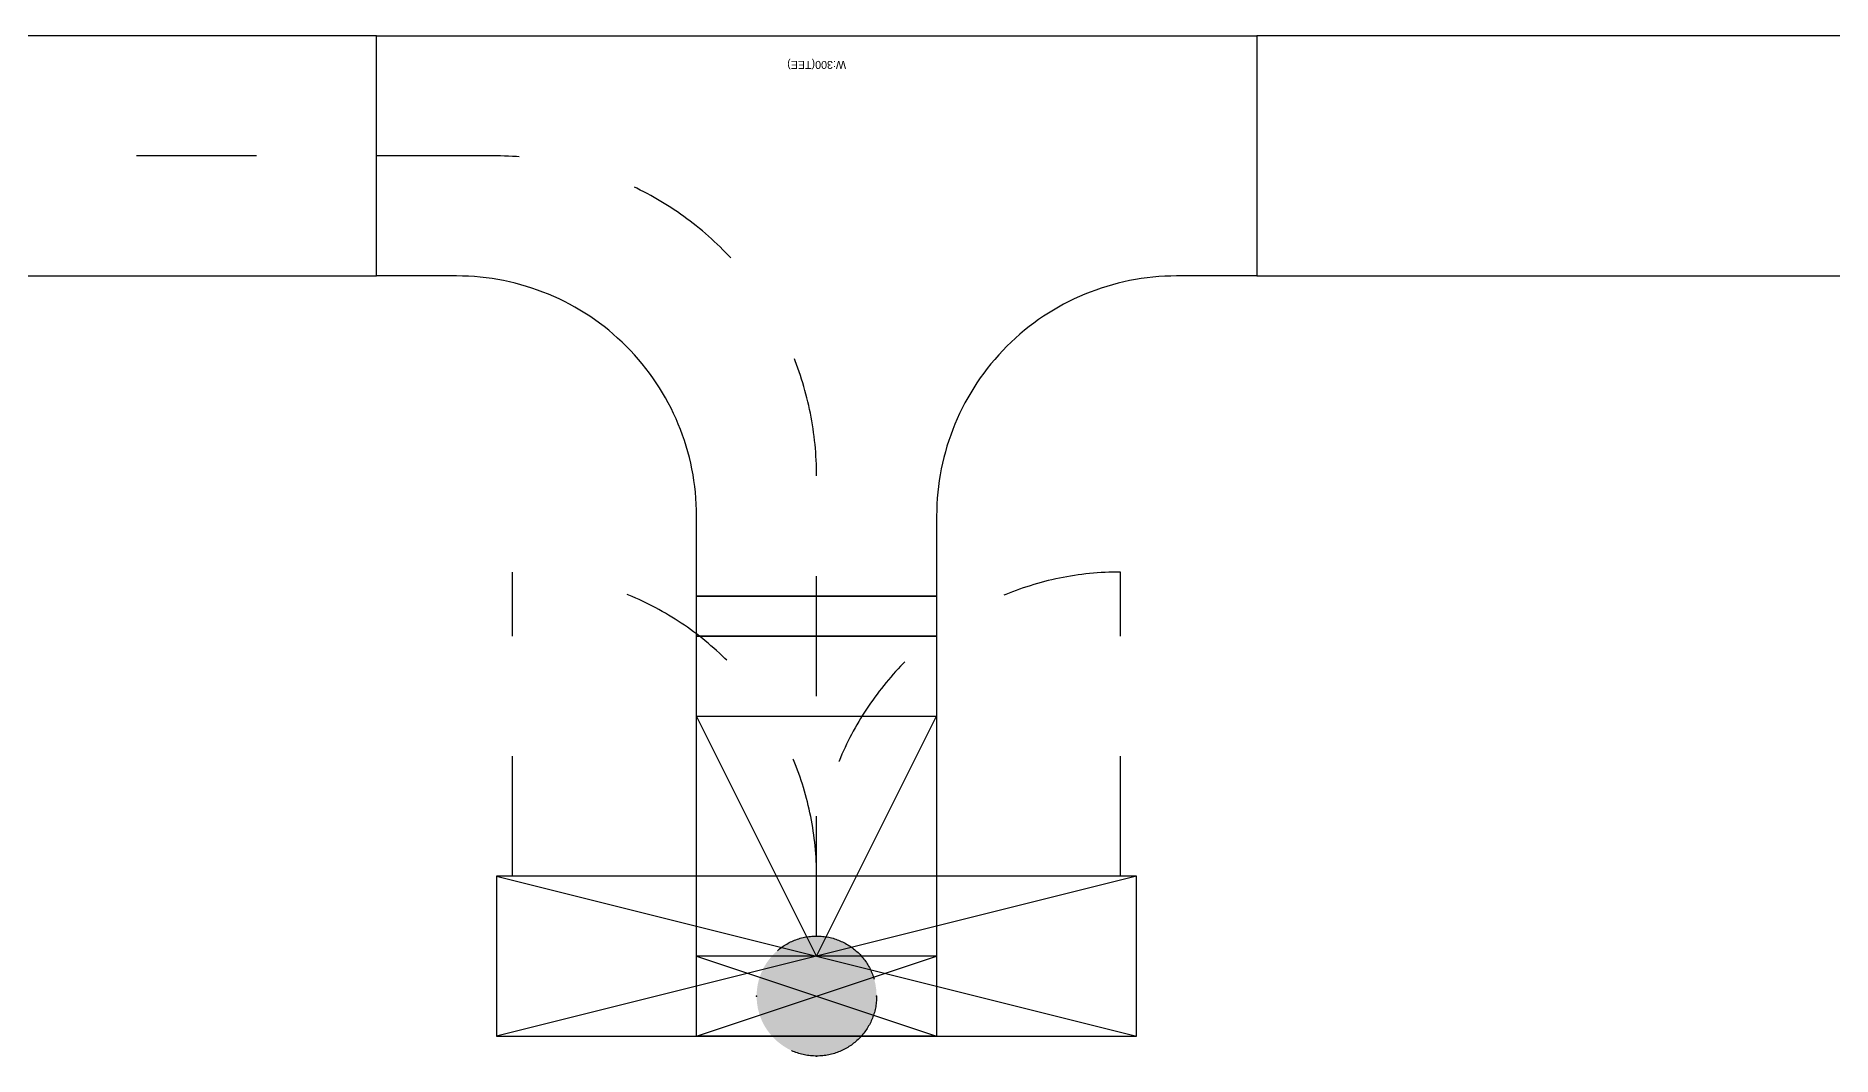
# Model space of a CAD drawing. Header units: millimetres. Extents: x 88028 to 500787, y -530175 to 1035835.
# Drawn here: x 116827 to 119072, y -248970 to -247695 of the extents above; entities that cross this region are included whole.
import ezdxf
from ezdxf.enums import TextEntityAlignment as Align

# ---------------------------------------------------------------- set-up
doc = ezdxf.new("R2010")
doc.units = ezdxf.units.MM
doc.header["$LTSCALE"] = 150
doc.linetypes.add('D1', pattern=[3, 1, -1, 1])
for name, color, linetype in [('------01 Motor Control Panel or Center', 4, 'Continuous'), ('-----00 LV_CABLE', 2, 'Continuous'), ('-----26 Electrical Cable Tray', 200, 'Continuous')]:
    doc.layers.add(name, color=color, linetype=linetype)
doc.styles.add('LGR', font='LGSmHaTR.ttf')

# ---------------------------------------------------------------- blocks, each defined once
blk = doc.blocks.new('TRAY(VERT)')
at = {"color": 0}
for p, q in [((0, 400), (0, 500)), ((0, 500), (300, 500)), ((300, 500), (300, 400)), ((0, 0), (0, 400)), ((300, 400), (300, 0)), ((300, 0), (0, 0))]:
    blk.add_line(p, q, dxfattribs=at)
at = {"color": 8}
for p, q in [((150, 100), (0, 400)), ((0, 400), (300, 400)), ((150, 100), (300, 400)), ((0, 100), (300, 0)), ((0, 0), (300, 100)), ((300, 100), (0, 100))]:
    blk.add_line(p, q, dxfattribs=at)
blk = doc.blocks.new('*U40')
at = {"color": 0}
blk.add_lwpolyline([(-1100, 0), (-1000, 0, 0.414214), (-700, 300), (-700, 400), (-400, 400), (-400, 300, 0.414214), (-100, 0), (0, 0), (0, -300), (-1100, -300)], format="xyb", close=True, dxfattribs=at)
at = {"color": 0, "style": 'LGR'}
blk.add_text('W:300(TEE)', height=10, dxfattribs=at).set_placement((-550, -265), align=Align.MIDDLE)
blk = doc.blocks.new('*U33')
at = {"color": 0}
blk.add_lwpolyline([(-1100, 0), (-1000, 0, 0.414214), (-700, 300), (-700, 400), (-400, 400), (-400, 300, 0.414214), (-100, 0), (0, 0), (0, -300), (-1100, -300)], format="xyb", close=True, dxfattribs=at)
at = {"color": 0, "style": 'LGR'}
blk.add_text('W:300(TEE)', height=10, dxfattribs=at).set_placement((-550, -265), align=Align.MIDDLE)
blk = doc.blocks.new('MCP_EQUIPMENT-2')
for p, q in [((200, 400), (0, -400)), ((200, -400), (0, 400))]:
    blk.add_line(p, q)
at = {"color": 1, "linetype": 'D1'}
for p, q in [((200, 380), (580, 380)), ((200, -380), (580, -380))]:
    blk.add_line(p, q, dxfattribs=at)
blk.add_lwpolyline([(200, 400), (0, 400), (0, -400), (200, -400)], close=True)
for centre, start, end in [((200, 380), 270, 0), ((200, -380), 0, 90)]:
    blk.add_arc(centre, 380, start, end, dxfattribs=at)
blk = doc.blocks.new('11')
at = {"linetype": 'D1'}
h = blk.add_hatch(color=256, dxfattribs=at)
edge = h.paths.add_edge_path()
edge.add_arc((0, 0), 75, 0, 360)
blk.add_circle((0, 0), 75, dxfattribs=at)
for p in [(0, 75), (-75, 0), (75, 0), (0, -75)]:
    blk.add_point(p, dxfattribs=at)

msp = doc.modelspace()

# ---------------------------------------------------------------- linework, layer by layer
at = {"layer": '-----00 LV_CABLE', "linetype": 'D1'}
msp.add_lwpolyline([(117802.6, -248820), (117802.6, -248245, 0.414214), (117402.6, -247845), (115582.1, -247845)], format="xyb", dxfattribs=at)
at = {"layer": '-----26 Electrical Cable Tray'}
for points in [[(114653.6, -247995), (117252.6, -247995), (117252.6, -247695), (114653.6, -247695)], [(114653.6, -247995), (117252.6, -247995), (117252.6, -247695), (114653.6, -247695)], [(118352.6, -247995), (169653.6, -247995), (169653.6, -247695), (118352.6, -247695)]]:
    msp.add_lwpolyline(points, close=True, dxfattribs=at)
at = {"layer": '-----26 Electrical Cable Tray', "elevation": 0}
msp.add_lwpolyline([(117652.6, -248395), (117952.6, -248395), (117952.6, -248445), (117652.6, -248445)], close=True, dxfattribs=at)

# ---------------------------------------------------------------- block references
at = {"layer": '------01 Motor Control Panel or Center', "rotation": 89.99999999999999}
msp.add_blockref('MCP_EQUIPMENT-2', (117802.6, -248945), dxfattribs=at)
msp.add_blockref('MCP_EQUIPMENT-2', (117802.6, -248945), dxfattribs=at)
at = {"layer": '-----00 LV_CABLE', "linetype": 'D1'}
msp.add_blockref('11', (117802.6, -248895), dxfattribs=at)
at = {"layer": '-----26 Electrical Cable Tray', "rotation": 179.9999999999999}
for name in ['*U40', '*U33']:
    msp.add_blockref(name, (117252.6, -247995), dxfattribs=at)
at = {"layer": '-----26 Electrical Cable Tray'}
msp.add_blockref('TRAY(VERT)', (117652.6, -248945), dxfattribs=at)
msp.add_blockref('TRAY(VERT)', (117652.6, -248945), dxfattribs=at)

doc.saveas('drawing.dxf')
